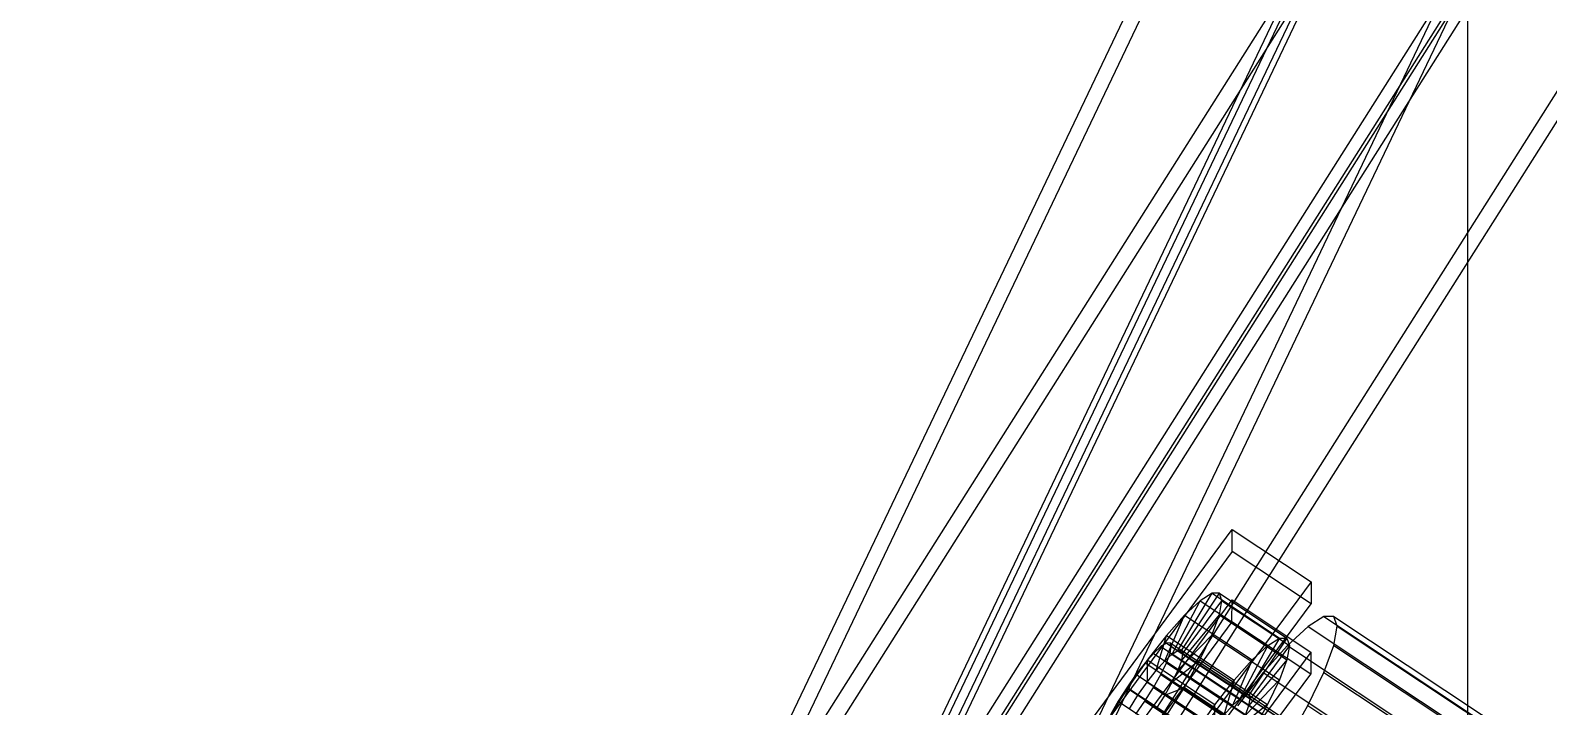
# Model space of a CAD drawing. Header units: millimetres. Extents: x -191664 to 191490, y -197311 to 10263.
# Drawn here: x -520.8 to -300.1, y -28442.4 to -28344 of the extents above; entities that cross this region are included whole.
import ezdxf

# ---------------------------------------------------------------- set-up
doc = ezdxf.new("R2010")
doc.units = ezdxf.units.MM
for name, color, linetype, lineweight in [('COTAS_USUARIO', 1, 'Continuous', 0), ('frontal_C01', 7, 'Continuous', 0), ('frontal_C03', 7, 'Continuous', 0), ('frontal_secador', 7, 'Continuous', 0)]:
    doc.layers.add(name, color=color, linetype=linetype, lineweight=lineweight)
doc.dimstyles.new('PLANTA_100', dxfattribs={"dimtxt": 250, "dimasz": 150, "dimexe": 150, "dimexo": 80, "dimgap": 100, "dimtad": 1, "dimtih": 1, "dimtoh": 1, "dimdec": 1, "dimdsep": 46, "dimcen": 0.09, "dimclrd": 1, "dimclre": 1, "dimclrt": 1, "dimadec": 0, "dimazin": 0, "dimtfac": 1, "dimtdec": 4, "dimtofl": 0, "dimtmove": 0, "dimatfit": 3, "dimfxl": 1, "dimtolj": 1, "dimtzin": 0, "dimarcsym": 0})

# ---------------------------------------------------------------- blocks, each defined once
blk = doc.blocks.new('*D111')
at = {"layer": 'COTAS_USUARIO', "color": 1, "lineweight": -2, "transparency": 16777216}
for p, q in [((-80, -27700), (-1350, -27700)), ((-1200, -31850), (-1200, -27850)), ((-80, -32000), (-1350, -32000))]:
    blk.add_line(p, q, dxfattribs=at)
at = {"layer": 'COTAS_USUARIO', "color": 1, "transparency": 16777216}
for points in [[(-1225, -27850), (-1175, -27850), (-1200, -27700)], [(-1225, -31850), (-1175, -31850), (-1200, -32000)]]:
    blk.add_solid(points, dxfattribs=at)
at = {"layer": 'Defpoints', "color": 0, "transparency": 16777216}
for p in [(-1200, -27700), (0, -27700), (0, -32000)]:
    blk.add_point(p, dxfattribs=at)

msp = doc.modelspace()

# ---------------------------------------------------------------- linework, layer by layer
at = {"layer": 'frontal_C01', "color": 139, "true_color": 0x354b57}
for p, q in [((-439.11, -28504.53), (-299.11, -28210.85)), ((-439.11, -28509.65), (-299.11, -28215.97)), ((-280.89, -28218.64), (-420.89, -28512.33)), ((-420.89, -28517.45), (-280.89, -28223.77)), ((-439.11, -28552.55), (-299.11, -28258.87)), ((-439.11, -28557.68), (-299.11, -28264)), ((-280.89, -28266.67), (-420.89, -28560.35)), ((-420.89, -28565.47), (-280.89, -28271.79)), ((-373.5, -28453.95), (-345.97, -28416.71)), ((-345.98, -28419.91), (-345.97, -28416.71)), ((-345.97, -28416.71), (-334.5, -28424.32)), ((-345.98, -28419.91), (-373.51, -28457.15)), ((-334.51, -28427.52), (-345.98, -28419.91)), ((-334.5, -28424.32), (-362.03, -28461.56)), ((-334.5, -28424.32), (-334.51, -28427.52)), ((-373.54, -28464.19), (-346.01, -28426.96)), ((-362.04, -28464.76), (-334.51, -28427.52)), ((-346.02, -28430.16), (-346.01, -28426.96)), ((-346.01, -28426.96), (-334.54, -28434.57)), ((-346.02, -28430.16), (-373.55, -28467.4)), ((-334.55, -28437.77), (-346.02, -28430.16)), ((-334.54, -28434.57), (-362.07, -28471.81)), ((-334.54, -28434.57), (-334.55, -28437.77)), ((-362.08, -28475.01), (-334.55, -28437.77))]:
    msp.add_line(p, q, dxfattribs=at)
at = {"layer": 'frontal_C01', "color": 155, "true_color": 0x617580}
for p, q in [((-353.89, -28434.33), (-348.92, -28426.01)), ((-353.38, -28434.33), (-347.84, -28426.01)), ((-348.92, -28426.01), (-350.65, -28427.1)), ((-348.92, -28426.01), (-339.09, -28432.54)), ((-347.84, -28426.01), (-348.92, -28426.01)), ((-347.84, -28426.01), (-338.01, -28432.53)), ((-347.47, -28427.08), (-347.84, -28426.01)), ((-354.71, -28434.85), (-350.65, -28427.1)), ((-353.21, -28434.84), (-347.47, -28427.08)), ((-350.65, -28427.1), (-352.9, -28429.18)), ((-350.65, -28427.1), (-340.82, -28433.62)), ((-347.85, -28429.16), (-347.47, -28427.08)), ((-347.47, -28427.08), (-337.64, -28433.6)), ((-355.78, -28435.83), (-352.9, -28429.18)), ((-352.9, -28429.18), (-355.53, -28432.13)), ((-353.38, -28435.82), (-347.85, -28429.16)), ((-352.9, -28429.18), (-343.07, -28435.71)), ((-348.94, -28432.1), (-347.85, -28429.16)), ((-347.85, -28429.16), (-338.02, -28435.68)), ((-355.53, -28432.13), (-358.34, -28435.74)), ((-357.02, -28437.23), (-355.53, -28432.13)), ((-355.53, -28432.13), (-345.7, -28438.65)), ((-353.9, -28437.21), (-348.94, -28432.1)), ((-350.68, -28435.7), (-348.94, -28432.1)), ((-348.94, -28432.1), (-339.11, -28438.62)), ((-339.09, -28432.54), (-344.06, -28440.86)), ((-338.01, -28432.53), (-343.55, -28440.86)), ((-340.82, -28433.62), (-339.09, -28432.54)), ((-339.09, -28432.54), (-338.01, -28432.53)), ((-338.01, -28432.53), (-337.64, -28433.6)), ((-355.78, -28435.83), (-354.71, -28434.85)), ((-354.71, -28434.85), (-353.89, -28434.33)), ((-344.88, -28441.37), (-354.71, -28434.85)), ((-344.06, -28440.86), (-353.89, -28434.33)), ((-353.89, -28434.33), (-353.38, -28434.33)), ((-343.55, -28440.86), (-353.38, -28434.33)), ((-353.38, -28434.33), (-353.21, -28434.84)), ((-353.21, -28434.84), (-353.38, -28435.82)), ((-343.38, -28441.36), (-353.21, -28434.84)), ((-340.82, -28433.62), (-344.88, -28441.37)), ((-337.64, -28433.6), (-343.38, -28441.36)), ((-343.07, -28435.71), (-340.82, -28433.62)), ((-337.64, -28433.6), (-338.02, -28435.68)), ((-358.34, -28435.74), (-361.17, -28439.76)), ((-358.34, -28435.74), (-358.36, -28438.94)), ((-348.52, -28442.26), (-358.34, -28435.74)), ((-357.02, -28437.23), (-355.78, -28435.83)), ((-345.95, -28442.36), (-355.78, -28435.83)), ((-354.72, -28438.92), (-350.68, -28435.7)), ((-353.38, -28435.82), (-353.9, -28437.21)), ((-343.55, -28442.35), (-353.38, -28435.82)), ((-352.94, -28439.72), (-350.68, -28435.7)), ((-350.68, -28435.7), (-340.85, -28442.22)), ((-343.07, -28435.71), (-345.95, -28442.36)), ((-345.7, -28438.65), (-343.07, -28435.71)), ((-338.02, -28435.68), (-343.55, -28442.35)), ((-338.02, -28435.68), (-339.11, -28438.62)), ((-359.69, -28440.84), (-358.36, -28438.94)), ((-358.36, -28438.94), (-357.02, -28437.23)), ((-358.36, -28438.94), (-348.53, -28445.46)), ((-347.19, -28443.75), (-357.02, -28437.23)), ((-354.72, -28438.92), (-355.8, -28440.83)), ((-353.9, -28437.21), (-354.72, -28438.92)), ((-344.9, -28445.45), (-354.72, -28438.92)), ((-344.07, -28443.74), (-353.9, -28437.21)), ((-348.52, -28442.26), (-345.7, -28438.65)), ((-345.7, -28438.65), (-347.19, -28443.75)), ((-339.11, -28438.62), (-344.07, -28443.74)), ((-339.11, -28438.62), (-340.85, -28442.22)), ((-361.17, -28439.76), (-363.8, -28443.92)), ((-359.69, -28440.84), (-361.17, -28439.76)), ((-361.17, -28439.76), (-351.34, -28446.28)), ((-360.94, -28442.82), (-359.69, -28440.84)), ((-349.86, -28447.37), (-359.69, -28440.84)), ((-355.8, -28440.83), (-357.04, -28442.8)), ((-355.8, -28440.83), (-352.94, -28439.72)), ((-345.97, -28447.35), (-355.8, -28440.83)), ((-355.57, -28443.88), (-352.94, -28439.72)), ((-352.94, -28439.72), (-343.11, -28446.24)), ((-344.88, -28441.37), (-345.95, -28442.36)), ((-344.06, -28440.86), (-344.88, -28441.37)), ((-343.55, -28440.86), (-344.06, -28440.86)), ((-343.38, -28441.36), (-343.55, -28440.86)), ((-343.55, -28442.35), (-343.38, -28441.36)), ((-351.34, -28446.28), (-348.52, -28442.26)), ((-348.53, -28445.46), (-348.52, -28442.26)), ((-345.95, -28442.36), (-347.19, -28443.75)), ((-340.85, -28442.22), (-344.9, -28445.45)), ((-344.07, -28443.74), (-343.55, -28442.35)), ((-340.85, -28442.22), (-343.11, -28446.24))]:
    msp.add_line(p, q, dxfattribs=at)
at = {"layer": 'frontal_C01', "color": 252, "true_color": 0x83939a}
for p, q in [((-332.63, -28429.39), (-334.94, -28430.84)), ((-331.18, -28429.38), (-332.63, -28429.39)), ((-332.63, -28429.39), (-148.32, -28551.72)), ((-330.69, -28430.81), (-331.18, -28429.38)), ((-331.18, -28429.38), (-146.87, -28551.71)), ((-334.94, -28430.84), (-337.95, -28433.62)), ((-334.94, -28430.84), (-150.63, -28553.17)), ((-331.2, -28433.59), (-330.69, -28430.81)), ((-330.69, -28430.81), (-146.38, -28553.15)), ((-337.95, -28433.62), (-341.46, -28437.56)), ((-337.95, -28433.62), (-153.64, -28555.96)), ((-332.66, -28437.52), (-331.2, -28433.59)), ((-331.2, -28433.59), (-146.89, -28555.92)), ((-341.46, -28437.56), (-345.23, -28442.39)), ((-341.46, -28437.56), (-157.15, -28559.9)), ((-334.98, -28442.34), (-332.66, -28437.52)), ((-332.66, -28437.52), (-148.35, -28559.85)), ((-338, -28447.71), (-334.98, -28442.34)), ((-334.98, -28442.34), (-150.67, -28564.67))]:
    msp.add_line(p, q, dxfattribs=at)
at = {"layer": 'frontal_C01', "color": 9, "true_color": 0xbac6cb}
for p, q in [((-357.42, -28434.75), (-358.66, -28436.14)), ((-356.35, -28433.76), (-357.42, -28434.75)), ((-357.42, -28434.75), (-143.62, -28576.65)), ((-355.53, -28433.25), (-356.35, -28433.76)), ((-356.35, -28433.76), (-142.55, -28575.66)), ((-355.54, -28436.13), (-355.02, -28434.74)), ((-355.02, -28433.24), (-355.53, -28433.25)), ((-355.53, -28433.25), (-141.73, -28575.15)), ((-354.84, -28433.75), (-355.02, -28433.24)), ((-355.02, -28433.24), (-141.22, -28575.15)), ((-355.02, -28434.74), (-354.84, -28433.75)), ((-355.02, -28434.74), (-141.22, -28576.64)), ((-354.84, -28433.75), (-141.04, -28575.66)), ((-358.66, -28436.14), (-360, -28437.85)), ((-358.66, -28436.14), (-144.86, -28578.05)), ((-356.36, -28437.83), (-355.54, -28436.13)), ((-355.54, -28436.13), (-141.74, -28578.03)), ((-360, -28437.85), (-361.33, -28439.76)), ((-146.2, -28579.76), (-360, -28437.85)), ((-357.43, -28439.74), (-356.36, -28437.83)), ((-356.36, -28437.83), (-142.56, -28579.74)), ((-361.33, -28439.76), (-362.58, -28441.73)), ((-361.33, -28439.76), (-147.53, -28581.66)), ((-358.68, -28441.71), (-357.43, -28439.74)), ((-357.43, -28439.74), (-143.64, -28581.64)), ((-362.58, -28441.73), (-363.65, -28443.63)), ((-362.58, -28441.73), (-148.78, -28583.63)), ((-360.02, -28443.62), (-358.68, -28441.71)), ((-358.68, -28441.71), (-144.88, -28583.61))]:
    msp.add_line(p, q, dxfattribs=at)
at = {"layer": 'frontal_C03', "color": 139, "true_color": 0x354b57}
for p, q in [((-438.54, -28496.71), (-298.54, -28275.21)), ((-298.54, -28279.51), (-438.54, -28501.02)), ((-421.46, -28506.72), (-281.46, -28285.22)), ((-421.46, -28511.03), (-281.46, -28289.53)), ((-438.54, -28537.1), (-298.54, -28315.6)), ((-298.54, -28319.91), (-438.54, -28541.41)), ((-421.46, -28547.12), (-281.46, -28325.62)), ((-421.46, -28551.43), (-281.46, -28329.93))]:
    msp.add_line(p, q, dxfattribs=at)
at = {"layer": 'frontal_secador', "color": 253, "true_color": 0xa6b3ba}
msp.add_line((-311.68, -28600), (-311.68, -28280), dxfattribs=at)

# ---------------------------------------------------------------- dimensions: what is measured, and where the dimension line sits
at = {"layer": 'COTAS_USUARIO'}
dim = msp.add_aligned_dim(p1=(0, -32000), p2=(0, -27700), distance=1200, dimstyle='PLANTA_100', dxfattribs=at)
dim.commit()
dim.dimension.update_dxf_attribs({"geometry": '*D111', "text_midpoint": (-1200, -29850)})

doc.saveas('drawing.dxf')
